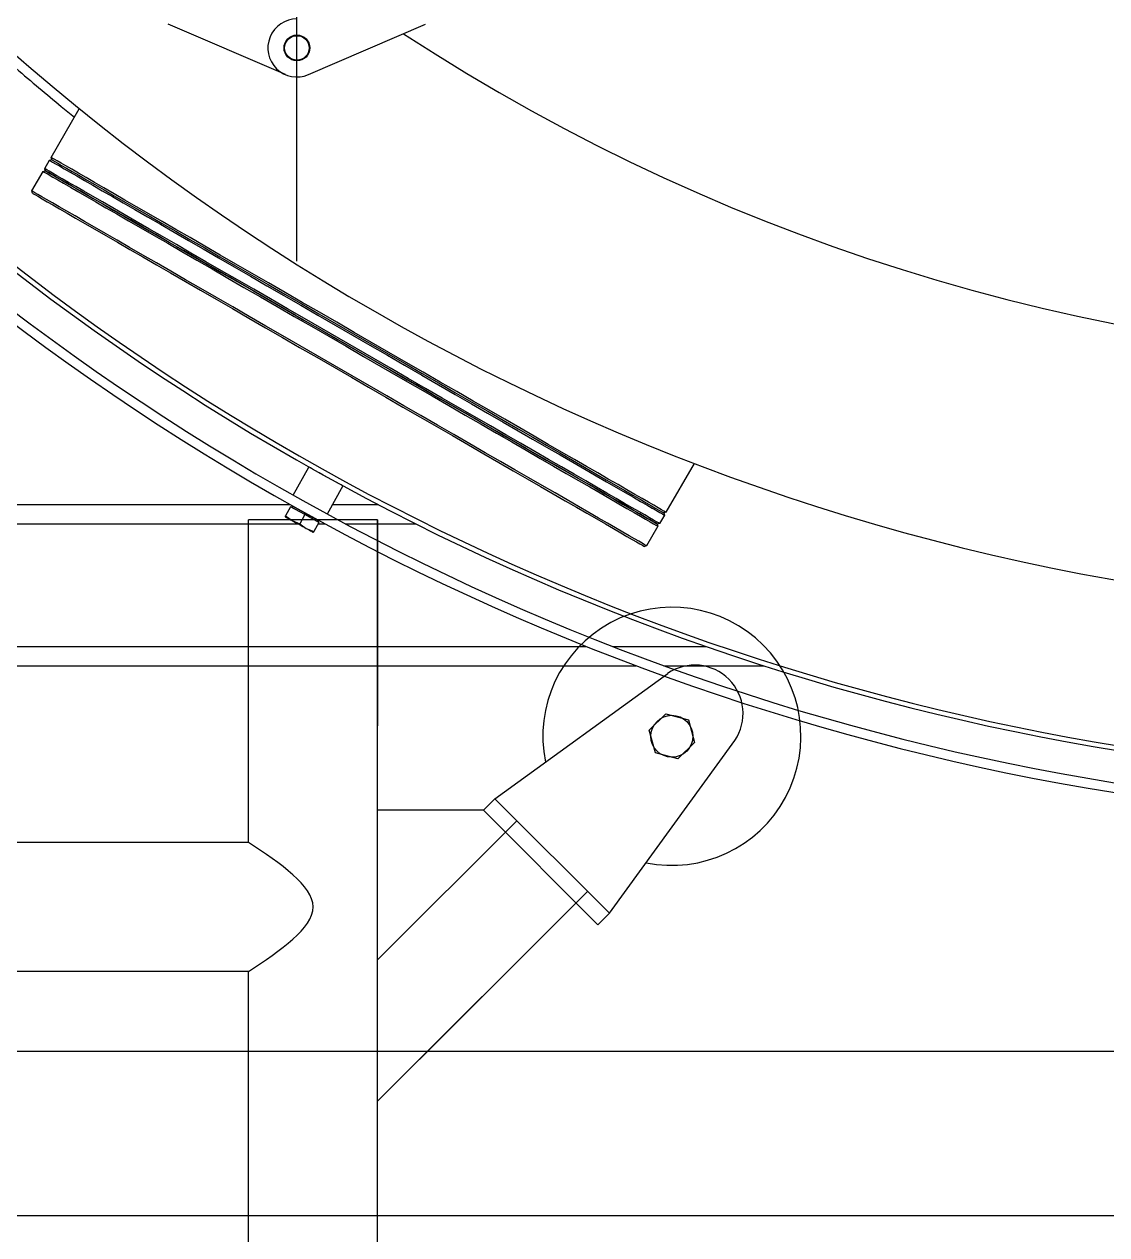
# Model space of a CAD drawing. Header units: millimetres. Extents: x -62354 to 129108, y -71259 to 35407.
# Drawn here: x -23544.4 to -23208.9, y 18983.1 to 19358.3 of the extents above; entities that cross this region are included whole.
import ezdxf

# ---------------------------------------------------------------- set-up
doc = ezdxf.new("R2010")
doc.units = ezdxf.units.MM
doc.header["$MEASUREMENT"] = 0
doc.layers.add('1st FL Layout xrf$0$CR-Machine', color=7, linetype='Continuous', transparency=0.5)

# ---------------------------------------------------------------- blocks, each defined once
blk = doc.blocks.new('1st FL Layout xrf$0$skjfdhkjhwiueriy872342343243')
for p, q in [((2089.5, -4.44), (2089.5, -620)), ((2038.5, -620), (2038.5, -8)), ((1919, -261.27), (1919, -230.36)), ((1913, -277.23), (1913, -248.31)), ((1856.32, -251.91), (1871.44, -260.64)), ((1870.65, -262.01), (1870.04, -263.07)), ((1871.09, -261.25), (1870.65, -262.01)), ((1870.84, -262.69), (1871.27, -261.93)), ((1870.9, -263.57), (1871.51, -262.51)), ((1871.35, -260.79), (1871.09, -261.25)), ((1871.27, -261.93), (1871.53, -261.47)), ((1871.44, -260.64), (1871.35, -260.79)), ((1871.44, -260.64), (1871.62, -261.32)), ((1871.51, -262.51), (1871.95, -261.75)), ((1871.53, -261.47), (1871.62, -261.32)), ((1871.62, -261.32), (1872.31, -261.14)), ((1871.95, -261.75), (1872.22, -261.29)), ((1872.22, -261.29), (1872.31, -261.14)), ((1872.31, -261.14), (1874.9, -262.64)), ((1874.9, -262.64), (1874.88, -262.68)), ((1874.9, -262.64), (1875.09, -263.32)), ((1868.3, -266.08), (1867.18, -268.02)), ((1869.25, -264.43), (1868.3, -266.08)), ((1868.5, -266.74), (1869.44, -265.09)), ((1869.16, -266.58), (1870.12, -264.93)), ((1870.04, -263.07), (1869.25, -264.43)), ((1869.44, -265.09), (1870.23, -263.74)), ((1870.12, -264.93), (1870.9, -263.57)), ((1870.23, -263.74), (1870.84, -262.69)), ((1873.13, -265.71), (1872.26, -267.22)), ((1872.45, -267.88), (1873.32, -266.38)), ((1873.69, -265.74), (1872.91, -267.09)), ((1873.83, -264.5), (1873.13, -265.71)), ((1873.32, -266.38), (1874.02, -265.18)), ((1873.58, -266.93), (1874.37, -265.57)), ((1874.3, -264.69), (1873.69, -265.74)), ((1874.35, -263.59), (1873.83, -264.5)), ((1874.02, -265.18), (1874.54, -264.27)), ((1874.74, -263.93), (1874.3, -264.69)), ((1874.71, -262.98), (1874.35, -263.59)), ((1874.37, -265.57), (1874.98, -264.51)), ((1874.54, -264.27), (1874.89, -263.66)), ((1874.88, -262.68), (1874.71, -262.98)), ((1875, -263.47), (1874.74, -263.93)), ((1874.89, -263.66), (1875.06, -263.36)), ((1874.98, -264.51), (1875.42, -263.75)), ((1875.09, -263.32), (1875, -263.47)), ((1875.06, -263.36), (1875.09, -263.32)), ((1875.09, -263.32), (1875.77, -263.14)), ((1875.42, -263.75), (1875.68, -263.29)), ((1875.68, -263.29), (1875.77, -263.14)), ((1875.77, -263.14), (1881.83, -266.64)), ((1867.18, -268.02), (1865.9, -270.24)), ((1866.1, -270.88), (1867.38, -268.67)), ((1866.76, -270.74), (1868.04, -268.52)), ((1867.38, -268.67), (1868.5, -266.74)), ((1868.04, -268.52), (1869.16, -266.58)), ((1871.22, -269.01), (1870.02, -271.1)), ((1870.23, -271.74), (1871.42, -269.67)), ((1871.96, -268.74), (1870.84, -270.67)), ((1872.26, -267.22), (1871.22, -269.01)), ((1871.42, -269.67), (1872.45, -267.88)), ((1871.51, -270.52), (1872.63, -268.58)), ((1872.91, -267.09), (1871.96, -268.74)), ((1872.63, -268.58), (1873.58, -266.93)), ((1880.43, -269.07), (1879.64, -270.43)), ((1879.84, -271.09), (1880.62, -269.74)), ((1881.04, -268.01), (1880.43, -269.07)), ((1880.62, -269.74), (1881.23, -268.69)), ((1881.48, -267.25), (1881.04, -268.01)), ((1881.23, -268.69), (1881.66, -267.93)), ((1881.74, -266.79), (1881.48, -267.25)), ((1881.66, -267.93), (1881.93, -267.47)), ((1881.83, -266.64), (1881.74, -266.79)), ((1881.83, -266.64), (1882.01, -267.32)), ((1881.93, -267.47), (1882.01, -267.32)), ((1919, -644.5), (1919, -269.93)), ((1864.46, -272.74), (1862.86, -275.5)), ((1863.08, -276.11), (1864.67, -273.36)), ((1863.73, -276), (1865.32, -273.24)), ((1865.9, -270.24), (1864.46, -272.74)), ((1864.67, -273.36), (1866.1, -270.88)), ((1865.32, -273.24), (1866.76, -270.74)), ((1868.66, -273.45), (1867.14, -276.08)), ((1869.57, -272.88), (1868.13, -275.36)), ((1870.02, -271.1), (1868.66, -273.45)), ((1868.79, -275.24), (1870.23, -272.74)), ((1868.87, -274.09), (1870.23, -271.74)), ((1870.84, -270.67), (1869.57, -272.88)), ((1870.23, -272.74), (1871.51, -270.52)), ((1878.69, -272.08), (1877.57, -274.02)), ((1877.77, -274.67), (1878.89, -272.74)), ((1879.64, -270.43), (1878.69, -272.08)), ((1878.89, -272.74), (1879.84, -271.09)), ((1862.86, -275.5), (1861.12, -278.52)), ((1861.35, -279.12), (1863.08, -276.11)), ((1861.98, -279.02), (1863.73, -276)), ((1867.14, -276.08), (1865.47, -278.98)), ((1865.7, -279.58), (1867.36, -276.71)), ((1868.13, -275.36), (1866.55, -278.11)), ((1867.19, -278), (1868.79, -275.24)), ((1867.36, -276.71), (1868.87, -274.09)), ((1876.29, -276.24), (1874.85, -278.74)), ((1875.06, -279.36), (1876.5, -276.88)), ((1877.57, -274.02), (1876.29, -276.24)), ((1876.5, -276.88), (1877.77, -274.67)), ((1861.12, -278.52), (1859.23, -281.78)), ((1859.47, -282.37), (1861.35, -279.12)), ((1860.1, -282.28), (1861.98, -279.02)), ((1864.81, -281.12), (1862.93, -284.37)), ((1863.56, -284.28), (1865.45, -281.02)), ((1865.47, -278.98), (1863.66, -282.12)), ((1863.89, -282.71), (1865.7, -279.58)), ((1866.55, -278.11), (1864.81, -281.12)), ((1865.45, -281.02), (1867.19, -278)), ((1874.85, -278.74), (1873.25, -281.5)), ((1873.48, -282.11), (1875.06, -279.36)), ((1859.23, -281.78), (1857.21, -285.29)), ((1857.46, -285.86), (1859.47, -282.37)), ((1858.07, -285.79), (1860.1, -282.28)), ((1862.93, -284.37), (1860.92, -287.86)), ((1861.54, -287.79), (1863.56, -284.28)), ((1863.66, -282.12), (1861.7, -285.51)), ((1861.94, -286.09), (1863.89, -282.71)), ((1871.51, -284.52), (1869.62, -287.78)), ((1869.86, -288.37), (1871.74, -285.12)), ((1873.25, -281.5), (1871.51, -284.52)), ((1871.74, -285.12), (1873.48, -282.11)), ((1857.21, -285.29), (1855.05, -289.02)), ((1855.31, -289.57), (1857.46, -285.86)), ((1855.92, -289.52), (1858.07, -285.79)), ((1860.92, -287.86), (1858.78, -291.57)), ((1859.38, -291.52), (1861.54, -287.79)), ((1861.7, -285.51), (1859.61, -289.13)), ((1859.86, -289.69), (1861.94, -286.09)), ((1869.62, -287.78), (1867.6, -291.29)), ((1867.85, -291.86), (1869.86, -288.37)), ((1913, -641.16), (1913, -285.4)), ((1855.05, -289.02), (1852.78, -292.96)), ((1853.04, -293.5), (1855.31, -289.57)), ((1853.64, -293.46), (1855.92, -289.52)), ((1858.78, -291.57), (1856.51, -295.5)), ((1857.11, -295.46), (1859.38, -291.52)), ((1859.61, -289.13), (1857.39, -292.97)), ((1857.66, -293.51), (1859.86, -289.69)), ((1867.6, -291.29), (1865.45, -295.02)), ((1865.7, -295.57), (1867.85, -291.86)), ((1852.78, -292.96), (1850.38, -297.11)), ((1850.66, -297.63), (1853.04, -293.5)), ((1851.25, -297.61), (1853.64, -293.46)), ((1856.51, -295.5), (1854.13, -299.63)), ((1854.71, -299.61), (1857.11, -295.46)), ((1857.39, -292.97), (1855.06, -297.01)), ((1855.33, -297.54), (1857.66, -293.51)), ((1865.45, -295.02), (1863.17, -298.96)), ((1863.44, -299.5), (1865.7, -295.57)), ((1850.38, -297.11), (1847.88, -301.45)), ((1848.17, -301.94), (1850.66, -297.63)), ((1848.75, -301.95), (1851.25, -297.61)), ((1854.13, -299.63), (1851.63, -303.94)), ((1852.21, -303.95), (1854.71, -299.61)), ((1855.06, -297.01), (1852.61, -301.26)), ((1852.89, -301.76), (1855.33, -297.54)), ((1863.17, -298.96), (1860.77, -303.11)), ((1861.05, -303.63), (1863.44, -299.5)), ((1847.88, -301.45), (1845.28, -305.95)), ((1845.58, -306.43), (1848.17, -301.94)), ((1846.14, -306.45), (1848.75, -301.95)), ((1851.63, -303.94), (1849.04, -308.43)), ((1849.61, -308.45), (1852.21, -303.95)), ((1852.61, -301.26), (1850.05, -305.68)), ((1850.35, -306.17), (1852.89, -301.76)), ((1860.77, -303.11), (1858.27, -307.45)), ((1858.56, -307.94), (1861.05, -303.63)), ((1845.28, -305.95), (1842.58, -310.62)), ((1842.89, -311.08), (1845.58, -306.43)), ((1843.45, -311.12), (1846.14, -306.45)), ((1850.05, -305.68), (1847.4, -310.27)), ((1847.71, -310.74), (1850.35, -306.17)), ((1858.27, -307.45), (1855.67, -311.95)), ((1842.58, -310.62), (1839.8, -315.44)), ((1840.13, -315.87), (1842.89, -311.08)), ((1840.67, -315.94), (1843.45, -311.12)), ((1847.4, -310.27), (1844.66, -315.01)), ((1844.99, -315.46), (1847.71, -310.74)), ((1849.04, -308.43), (1846.36, -313.08)), ((1846.91, -313.12), (1849.61, -308.45)), ((1855.97, -312.43), (1858.56, -307.94)), ((1844.66, -315.01), (1841.85, -319.89)), ((1846.36, -313.08), (1843.59, -317.87)), ((1844.13, -317.94), (1846.91, -313.12)), ((1855.67, -311.95), (1852.97, -316.62)), ((1853.29, -317.08), (1855.97, -312.43)), ((1839.8, -315.44), (1836.95, -320.38)), ((1837.29, -320.79), (1840.13, -315.87)), ((1837.81, -320.88), (1840.67, -315.94)), ((1843.59, -317.87), (1840.75, -322.79)), ((1841.28, -322.88), (1844.13, -317.94)), ((1842.18, -320.32), (1844.99, -315.46)), ((1852.97, -316.62), (1850.19, -321.44)), ((1850.52, -321.87), (1853.29, -317.08)), ((1836.95, -320.38), (1834.03, -325.44)), ((1834.38, -325.83), (1837.29, -320.79)), ((1834.89, -325.94), (1837.81, -320.88)), ((1841.85, -319.89), (1838.96, -324.9)), ((1839.3, -325.3), (1842.18, -320.32)), ((1850.19, -321.44), (1847.34, -326.38)), ((1847.68, -326.79), (1850.52, -321.87)), ((1834.03, -325.44), (1831.05, -330.6)), ((1831.42, -330.96), (1834.38, -325.83)), ((1831.92, -331.1), (1834.89, -325.94)), ((1838.96, -324.9), (1836.01, -330.01)), ((1836.37, -330.38), (1839.3, -325.3)), ((1840.75, -322.79), (1837.84, -327.83)), ((1838.36, -327.94), (1841.28, -322.88)), ((1847.34, -326.38), (1844.42, -331.44)), ((1836.01, -330.01), (1833.01, -335.2)), ((1837.84, -327.83), (1834.88, -332.96)), ((1835.38, -333.1), (1838.36, -327.94)), ((1844.77, -331.83), (1847.68, -326.79)), ((1831.05, -330.6), (1828.03, -335.83)), ((1828.41, -336.17), (1831.42, -330.96)), ((1828.89, -336.33), (1831.92, -331.1)), ((1834.88, -332.96), (1831.87, -338.17)), ((1832.36, -338.33), (1835.38, -333.1)), ((1833.38, -335.56), (1836.37, -330.38)), ((1844.42, -331.44), (1841.44, -336.6)), ((1841.81, -336.96), (1844.77, -331.83)), ((1735.77, -371.44), (1720.14, -335.11)), ((1828.03, -335.83), (1824.97, -341.13)), ((1825.36, -341.45), (1828.41, -336.17)), ((1825.83, -341.63), (1828.89, -336.33)), ((1833.01, -335.2), (1829.96, -340.48)), ((1830.35, -340.8), (1833.38, -335.56)), ((1841.44, -336.6), (1838.42, -341.83)), ((1838.8, -342.17), (1841.81, -336.96)), ((1824.97, -341.13), (1821.88, -346.48)), ((1822.29, -346.77), (1825.36, -341.45)), ((1829.96, -340.48), (1826.89, -345.8)), ((1827.29, -346.11), (1830.35, -340.8)), ((1831.87, -338.17), (1828.82, -343.45)), ((1829.3, -343.63), (1832.36, -338.33)), ((1875, -360), (1875, -338.23)), ((1822.74, -346.98), (1825.83, -341.63)), ((1828.82, -343.45), (1825.75, -348.77)), ((1826.21, -348.98), (1829.3, -343.63)), ((1838.42, -341.83), (1835.36, -347.13)), ((1835.75, -347.45), (1838.8, -342.17)), ((1821.88, -346.48), (1818.77, -351.86)), ((1819.2, -352.13), (1822.29, -346.77)), ((1819.64, -352.36), (1822.74, -346.98)), ((1825.75, -348.77), (1822.66, -354.13)), ((1823.1, -354.36), (1826.21, -348.98)), ((1826.89, -345.8), (1823.79, -351.17)), ((1824.21, -351.45), (1827.29, -346.11)), ((1835.36, -347.13), (1832.27, -352.48)), ((1832.68, -352.77), (1835.75, -347.45)), ((1818.77, -351.86), (1815.66, -357.25)), ((1816.1, -357.49), (1819.2, -352.13)), ((1816.53, -357.75), (1819.64, -352.36)), ((1823.79, -351.17), (1820.68, -356.55)), ((1821.11, -356.81), (1824.21, -351.45)), ((1832.27, -352.48), (1829.17, -357.86)), ((1869, -363.97), (1869, -349.95)), ((2308.27, -350), (1873.77, -350)), ((1873.77, -350), (1873.77, -390)), ((1822.66, -354.13), (1819.56, -359.49)), ((1819.99, -359.75), (1823.1, -354.36)), ((1829.59, -358.13), (1832.68, -352.77)), ((1815.66, -357.25), (1812.55, -362.64)), ((1813, -362.86), (1816.1, -357.49)), ((1813.42, -363.14), (1816.53, -357.75)), ((1819.56, -359.49), (1816.47, -364.86)), ((1816.88, -365.14), (1819.99, -359.75)), ((1820.68, -356.55), (1817.57, -361.94)), ((1818.01, -362.18), (1821.11, -356.81)), ((1829.17, -357.86), (1826.05, -363.25)), ((1826.49, -363.49), (1829.59, -358.13)), ((1812.55, -362.64), (1809.45, -368)), ((1809.92, -368.2), (1813, -362.86)), ((1810.32, -368.5), (1813.42, -363.14)), ((1817.57, -361.94), (1814.46, -367.32)), ((1814.92, -367.53), (1818.01, -362.18)), ((1826.05, -363.25), (1822.94, -368.64)), ((1823.39, -368.86), (1826.49, -363.49)), ((1861.99, -363.06), (1861.34, -364.22)), ((1862.53, -362.07), (1861.99, -363.06)), ((1862.94, -361.34), (1862.53, -362.07)), ((1863.18, -360.9), (1862.94, -361.34)), ((1863.25, -360.78), (1863.18, -360.9)), ((1863.25, -360.78), (1871.97, -365.62)), ((1814.46, -367.32), (1811.38, -372.67)), ((1811.85, -372.85), (1814.92, -367.53)), ((1816.47, -364.86), (1813.38, -370.2)), ((1813.78, -370.5), (1816.88, -365.14)), ((1859.9, -366.82), (1859.2, -368.09)), ((1860.63, -365.51), (1859.9, -366.82)), ((1861.34, -364.22), (1860.63, -365.51)), ((1875, -368.44), (1875, -366.33)), ((1809.45, -368), (1806.38, -373.33)), ((1806.86, -373.5), (1809.92, -368.2)), ((1807.24, -373.83), (1810.32, -368.5)), ((1813.38, -370.2), (1810.32, -375.5)), ((1810.71, -375.83), (1813.78, -370.5)), ((1822.94, -368.64), (1819.85, -374)), ((1820.31, -374.2), (1823.39, -368.86)), ((1857.47, -371.21), (1857.43, -371.28)), ((1866.15, -376.12), (1857.43, -371.28)), ((1857.68, -370.83), (1857.47, -371.21)), ((1858.05, -370.16), (1857.68, -370.83)), ((1858.57, -369.22), (1858.05, -370.16)), ((1859.2, -368.09), (1858.57, -369.22)), ((1872.01, -371.79), (1872.59, -370.75)), ((1874.57, -368.2), (1872.15, -372.58)), ((1872.59, -370.75), (1873.1, -369.83)), ((1873.1, -369.83), (1873.49, -369.12)), ((1873.25, -369.54), (1873.26, -369.53)), ((1873.26, -369.53), (1873.28, -369.49)), ((1873.4, -369.27), (1873.4, -369.27)), ((1873.49, -369.12), (1873.74, -368.67)), ((1873.74, -368.67), (1873.83, -368.51)), ((1873.83, -368.51), (1874.51, -368.32)), ((1874.57, -368.2), (1877.38, -369.76)), ((1876.42, -372.09), (1877.38, -369.76)), ((1876.68, -371.61), (1876.92, -371.18)), ((1876.92, -371.18), (1877.13, -370.8)), ((1877.13, -370.8), (1877.31, -370.49)), ((1877.31, -370.49), (1877.45, -370.23)), ((1877.45, -370.23), (1877.55, -370.05)), ((1877.55, -370.05), (1877.61, -369.94)), ((1877.61, -369.94), (1877.63, -369.9)), ((1806.38, -373.33), (1803.34, -378.6)), ((1803.83, -378.75), (1806.86, -373.5)), ((1804.2, -379.1), (1807.24, -373.83)), ((1811.38, -372.67), (1808.32, -377.97)), ((1808.8, -378.13), (1811.85, -372.85)), ((1819.85, -374), (1816.77, -379.33)), ((1817.25, -379.5), (1820.31, -374.2)), ((1872.15, -372.58), (1869.72, -376.95)), ((1869.93, -375.55), (1870.32, -374.84)), ((1870.13, -375.18), (1870.15, -375.13)), ((1870.15, -375.13), (1870.15, -375.12)), ((1870.32, -374.84), (1870.83, -373.92)), ((1870.83, -373.92), (1871.41, -372.88)), ((1871.41, -372.88), (1872.01, -371.79)), ((1872.15, -372.58), (1874.96, -374.14)), ((1873.99, -376.46), (1874.96, -374.14)), ((1874.58, -375.4), (1874.89, -374.84)), ((1874.89, -374.84), (1875.52, -373.7)), ((1874.96, -374.14), (1876.42, -372.09)), ((1875, -585.79), (1875, -374.65)), ((1875.52, -373.7), (1875.83, -373.14)), ((1875.83, -373.14), (1876.13, -372.6)), ((1876.13, -372.6), (1876.42, -372.09)), ((1876.42, -372.09), (1876.68, -371.61)), ((1735.77, -378.56), (1720.14, -414.89)), ((1803.34, -378.6), (1800.33, -383.8)), ((1800.84, -383.92), (1803.83, -378.75)), ((1808.32, -377.97), (1805.29, -383.21)), ((1805.79, -383.34), (1808.8, -378.13)), ((1810.32, -375.5), (1807.29, -380.75)), ((1807.67, -381.1), (1810.71, -375.83)), ((1869, -571.34), (1869, -377.18)), ((1869.59, -376.16), (1869.68, -376)), ((1869.78, -376.84), (1869.59, -376.16)), ((1869.68, -376), (1869.93, -375.55)), ((1869.72, -376.95), (1872.54, -378.51)), ((1870.01, -375.39), (1870, -375.39)), ((1872.54, -378.51), (1873.99, -376.46)), ((1872.78, -378.65), (1872.8, -378.61)), ((1872.8, -378.61), (1872.86, -378.5)), ((1872.86, -378.5), (1872.97, -378.31)), ((1872.97, -378.31), (1873.11, -378.06)), ((1873.11, -378.06), (1873.28, -377.74)), ((1873.28, -377.74), (1873.49, -377.37)), ((1873.49, -377.37), (1873.73, -376.94)), ((1873.73, -376.94), (1873.99, -376.46)), ((1873.99, -376.46), (1874.28, -375.95)), ((1874.28, -375.95), (1874.58, -375.4)), ((1801.2, -384.3), (1804.2, -379.1)), ((1807.29, -380.75), (1804.3, -385.92)), ((1804.66, -386.3), (1807.67, -381.1)), ((1816.77, -379.33), (1813.73, -384.6)), ((1814.22, -384.75), (1817.25, -379.5)), ((1800.33, -383.8), (1797.38, -388.91)), ((1797.9, -389.01), (1800.84, -383.92)), ((1798.25, -389.41), (1801.2, -384.3)), ((1804.3, -385.92), (1801.37, -391.01)), ((1801.72, -391.41), (1804.66, -386.3)), ((1805.29, -383.21), (1802.32, -388.36)), ((1802.83, -388.47), (1805.79, -383.34)), ((1813.73, -384.6), (1810.73, -389.8)), ((1811.23, -389.92), (1814.22, -384.75)), ((1797.38, -388.91), (1794.5, -393.91)), ((1795.03, -393.99), (1797.9, -389.01)), ((1795.36, -394.41), (1798.25, -389.41)), ((1802.32, -388.36), (1799.4, -393.42)), ((1799.92, -393.51), (1802.83, -388.47)), ((1810.73, -389.8), (1807.78, -394.91)), ((1808.3, -395.01), (1811.23, -389.92)), ((1973.77, -390), (1873.77, -390)), ((1973.77, -390), (1973.77, -650)), ((2013.77, -390), (2013.77, -650)), ((2268.27, -390), (2013.77, -390)), ((1794.5, -393.91), (1791.68, -398.79)), ((1792.22, -398.84), (1795.03, -393.99)), ((1799.4, -393.42), (1796.54, -398.36)), ((1797.08, -398.43), (1799.92, -393.51)), ((1801.37, -391.01), (1798.49, -395.99)), ((1798.83, -396.41), (1801.72, -391.41)), ((1792.54, -399.29), (1795.36, -394.41)), ((1798.49, -395.99), (1795.69, -400.84)), ((1796.01, -401.29), (1798.83, -396.41)), ((1807.78, -394.91), (1804.89, -399.91)), ((1805.42, -399.99), (1808.3, -395.01)), ((1791.68, -398.79), (1788.94, -403.53)), ((1789.5, -403.57), (1792.22, -398.84)), ((1789.81, -404.03), (1792.54, -399.29)), ((1795.69, -400.84), (1792.96, -405.57)), ((1793.27, -406.03), (1796.01, -401.29)), ((1796.54, -398.36), (1793.76, -403.18)), ((1794.31, -403.22), (1797.08, -398.43)), ((1804.89, -399.91), (1802.07, -404.79)), ((1802.62, -404.84), (1805.42, -399.99)), ((1788.94, -403.53), (1786.29, -408.12)), ((1786.86, -408.14), (1789.5, -403.57)), ((1787.15, -408.62), (1789.81, -404.03)), ((1793.76, -403.18), (1791.07, -407.85)), ((1791.63, -407.87), (1794.31, -403.22)), ((1802.07, -404.79), (1799.33, -409.53)), ((1799.89, -409.57), (1802.62, -404.84)), ((1786.29, -408.12), (1783.73, -412.55)), ((1784.32, -412.54), (1786.86, -408.14)), ((1784.6, -413.05), (1787.15, -408.62)), ((1791.07, -407.85), (1788.46, -412.36)), ((1789.04, -412.36), (1791.63, -407.87)), ((1792.96, -405.57), (1790.32, -410.14)), ((1790.62, -410.62), (1793.27, -406.03)), ((1783.73, -412.55), (1781.29, -416.79)), ((1781.88, -416.76), (1784.32, -412.54)), ((1788.46, -412.36), (1785.96, -416.69)), ((1786.55, -416.68), (1789.04, -412.36)), ((1790.32, -410.14), (1787.78, -414.54)), ((1788.06, -415.05), (1790.62, -410.62)), ((1799.33, -409.53), (1796.68, -414.12)), ((1797.25, -414.14), (1799.89, -409.57)), ((1782.15, -417.29), (1784.6, -413.05)), ((1787.78, -414.54), (1785.34, -418.76)), ((1785.62, -419.29), (1788.06, -415.05)), ((1796.68, -414.12), (1794.13, -418.55)), ((1794.71, -418.54), (1797.25, -414.14)), ((1781.29, -416.79), (1778.95, -420.84)), ((1779.55, -420.79), (1781.88, -416.76)), ((1779.81, -421.34), (1782.15, -417.29)), ((1785.34, -418.76), (1783.02, -422.79)), ((1783.28, -423.34), (1785.62, -419.29)), ((1785.96, -416.69), (1783.57, -420.84)), ((1784.16, -420.8), (1786.55, -416.68)), ((1794.13, -418.55), (1791.68, -422.79)), ((1792.27, -422.76), (1794.71, -418.54)), ((1778.95, -420.84), (1776.73, -424.68)), ((1777.35, -424.61), (1779.55, -420.79)), ((1777.6, -425.18), (1779.81, -421.34)), ((1783.02, -422.79), (1780.81, -426.61)), ((1781.06, -427.18), (1783.28, -423.34)), ((1783.57, -420.84), (1781.29, -424.78)), ((1781.9, -424.73), (1784.16, -420.8)), ((1791.68, -422.79), (1789.34, -426.84)), ((1789.94, -426.79), (1792.27, -422.76)), ((1776.73, -424.68), (1774.64, -428.3)), ((1775.27, -428.22), (1777.35, -424.61)), ((1775.51, -428.8), (1777.6, -425.18)), ((1780.81, -426.61), (1778.73, -430.22)), ((1778.97, -430.8), (1781.06, -427.18)), ((1781.29, -424.78), (1779.14, -428.51)), ((1779.75, -428.44), (1781.9, -424.73)), ((1789.34, -426.84), (1787.12, -430.68)), ((1787.74, -430.61), (1789.94, -426.79)), ((1774.64, -428.3), (1772.69, -431.68)), ((1773.32, -431.59), (1775.27, -428.22)), ((1773.55, -432.18), (1775.51, -428.8)), ((1778.73, -430.22), (1776.78, -433.59)), ((1777.02, -434.18), (1778.97, -430.8)), ((1779.14, -428.51), (1777.11, -432.02)), ((1777.74, -431.93), (1779.75, -428.44)), ((1787.12, -430.68), (1785.03, -434.3)), ((1785.66, -434.22), (1787.74, -430.61)), ((1770.87, -434.83), (1769.2, -437.72)), ((1769.85, -437.6), (1771.51, -434.72)), ((1772.69, -431.68), (1770.87, -434.83)), ((1771.51, -434.72), (1773.32, -431.59)), ((1771.74, -435.33), (1773.55, -432.18)), ((1775.23, -435.29), (1773.48, -438.31)), ((1774.13, -438.19), (1775.86, -435.18)), ((1776.78, -433.59), (1774.98, -436.72)), ((1775.2, -437.33), (1777.02, -434.18)), ((1777.11, -432.02), (1775.23, -435.29)), ((1775.86, -435.18), (1777.74, -431.93)), ((1785.03, -434.3), (1783.08, -437.68)), ((1783.71, -437.59), (1785.66, -434.22)), ((1769.2, -437.72), (1767.68, -440.35)), ((1768.34, -440.21), (1769.85, -437.6)), ((1768.55, -440.85), (1770.07, -438.22)), ((1770.07, -438.22), (1771.74, -435.33)), ((1773.48, -438.31), (1771.89, -441.07)), ((1772.54, -440.94), (1774.13, -438.19)), ((1774.98, -436.72), (1773.31, -439.6)), ((1773.53, -440.22), (1775.2, -437.33)), ((1783.08, -437.68), (1781.26, -440.83)), ((1781.9, -440.72), (1783.71, -437.59)), ((1761.44, -451.16), (1746.32, -442.43)), ((1766.32, -442.71), (1765.12, -444.79)), ((1765.79, -444.63), (1766.98, -442.56)), ((1767.68, -440.35), (1766.32, -442.71)), ((1766.98, -442.56), (1768.34, -440.21)), ((1767.19, -443.21), (1768.55, -440.85)), ((1771.89, -441.07), (1770.45, -443.56)), ((1771.8, -442.21), (1770.45, -444.56)), ((1771.11, -443.42), (1772.54, -440.94)), ((1773.31, -439.6), (1771.8, -442.21)), ((1772.01, -442.85), (1773.53, -440.22)), ((1781.26, -440.83), (1779.59, -443.72)), ((1780.24, -443.6), (1781.9, -440.72)), ((1763.89, -447.92), (1764.75, -446.42)), ((1765.12, -444.79), (1764.08, -446.58)), ((1764.75, -446.42), (1765.79, -444.63)), ((1764.95, -447.08), (1765.99, -445.29)), ((1765.99, -445.29), (1767.19, -443.21)), ((1769.17, -445.78), (1768.05, -447.72)), ((1768.71, -447.56), (1769.83, -445.63)), ((1770.45, -443.56), (1769.17, -445.78)), ((1770.45, -444.56), (1769.25, -446.63)), ((1769.45, -447.29), (1770.65, -445.21)), ((1769.83, -445.63), (1771.11, -443.42)), ((1770.65, -445.21), (1772.01, -442.85)), ((1778.08, -446.35), (1776.71, -448.71)), ((1777.38, -448.56), (1778.73, -446.21)), ((1779.59, -443.72), (1778.08, -446.35)), ((1778.73, -446.21), (1780.24, -443.6)), ((1761.99, -450.21), (1761.64, -450.82)), ((1762.52, -449.3), (1761.99, -450.21)), ((1762.32, -450.64), (1762.67, -450.03)), ((1763.21, -448.09), (1762.52, -449.3)), ((1762.67, -450.03), (1763.19, -449.13)), ((1762.86, -450.71), (1763.38, -449.8)), ((1763.19, -449.13), (1763.89, -447.92)), ((1764.08, -446.58), (1763.21, -448.09)), ((1763.38, -449.8), (1764.08, -448.59)), ((1764.08, -448.59), (1764.95, -447.08)), ((1767.09, -449.37), (1766.31, -450.73)), ((1767.35, -449.92), (1766.66, -451.13)), ((1766.98, -450.56), (1767.76, -449.21)), ((1768.05, -447.72), (1767.09, -449.37)), ((1768.22, -448.42), (1767.35, -449.92)), ((1767.54, -450.59), (1768.41, -449.08)), ((1767.76, -449.21), (1768.71, -447.56)), ((1769.25, -446.63), (1768.22, -448.42)), ((1768.41, -449.08), (1769.45, -447.29)), ((1776.71, -448.71), (1775.51, -450.79)), ((1776.18, -450.63), (1777.38, -448.56)), ((1762.12, -450.98), (1761.44, -451.16)), ((1761.46, -451.13), (1761.44, -451.16)), ((1761.64, -450.82), (1761.46, -451.13)), ((1762.12, -450.98), (1762.14, -450.94)), ((1762.31, -451.66), (1762.12, -450.98)), ((1762.14, -450.94), (1762.32, -450.64)), ((1762.31, -451.66), (1762.33, -451.63)), ((1764.9, -453.16), (1762.31, -451.66)), ((1762.33, -451.63), (1762.5, -451.32)), ((1762.5, -451.32), (1762.86, -450.71)), ((1765.59, -452.98), (1764.9, -453.16)), ((1764.99, -453.01), (1764.9, -453.16)), ((1765.26, -452.55), (1764.99, -453.01)), ((1765.69, -451.79), (1765.26, -452.55)), ((1765.59, -452.98), (1765.67, -452.83)), ((1765.61, -452.94), (1765.59, -452.98)), ((1765.77, -453.66), (1765.59, -452.98)), ((1765.78, -452.64), (1765.61, -452.94)), ((1765.67, -452.83), (1765.94, -452.37)), ((1766.31, -450.73), (1765.69, -451.79)), ((1765.77, -453.66), (1765.79, -453.63)), ((1771.83, -457.16), (1765.77, -453.66)), ((1766.13, -452.03), (1765.78, -452.64)), ((1765.79, -453.63), (1765.97, -453.32)), ((1765.94, -452.37), (1766.37, -451.62)), ((1765.97, -453.32), (1766.32, -452.71)), ((1766.66, -451.13), (1766.13, -452.03)), ((1766.32, -452.71), (1766.85, -451.8)), ((1766.37, -451.62), (1766.98, -450.56)), ((1766.85, -451.8), (1767.54, -450.59)), ((1773.59, -455.13), (1774.28, -453.92)), ((1774.48, -452.58), (1773.61, -454.09)), ((1774.28, -453.92), (1775.15, -452.42)), ((1775.51, -450.79), (1774.48, -452.58)), ((1775.15, -452.42), (1776.18, -450.63)), ((1772.51, -456.98), (1771.83, -457.16)), ((1771.85, -457.13), (1771.83, -457.16)), ((1772.03, -456.82), (1771.85, -457.13)), ((1772.38, -456.21), (1772.03, -456.82)), ((1772.91, -455.3), (1772.38, -456.21)), ((1772.51, -456.98), (1772.54, -456.94)), ((1772.54, -456.94), (1772.71, -456.64)), ((1772.71, -456.64), (1773.06, -456.03)), ((1773.61, -454.09), (1772.91, -455.3)), ((1773.06, -456.03), (1773.59, -455.13))]:
    blk.add_line(p, q)
at = {"ltscale": 0.5}
for p, q in [((1995.74, -278.18), (1942.18, -239.29)), ((1960.23, -313.69), (1921.36, -260.11)), ((1960.23, -313.69), (1995.74, -278.18)), ((1995.74, -278.18), (1999.28, -281.72)), ((1999.28, -281.72), (1963.77, -317.23)), ((1988.96, -284.96), (2054, -350)), ((1992.5, -288.5), (2041.02, -337.02)), ((2010.16, -350), (1967.04, -306.88)), ((1960.23, -313.69), (1963.77, -317.23)), ((1963.77, -317.23), (1963.77, -350)), ((1873.77, -350), (1937.61, -350))]:
    blk.add_line(p, q, dxfattribs=at)
at = {"color": 253}
blk.add_line((1793.64, -375), (1166.36, -375), dxfattribs=at)
at = {"ltscale": 0.5}
blk.add_lwpolyline([(1947.87, -256.93), (1946, -263.93), (1938.99, -265.81), (1933.87, -260.68), (1935.74, -253.68), (1942.75, -251.8)], close=True, dxfattribs=at)
blk.add_circle((1940.87, -258.81), 6.5, dxfattribs=at)
for radius in [4, 3.8]:
    blk.add_circle((1727.5, -375), radius)
for centre, radius, start, end in [((1200, 0), 703, 310.81539, 49.18457), ((1200, 0), 624.96, 326.82471, 33.17529), ((1200, 0), 753.5, 318.88098, 359.04946), ((1200, 0), 755, 318.87326, 359.05135), ((1200, 0), 765, 318.82255, 359.06375), ((1200, 0), 768, 318.8076, 359.06741), ((1727.5, -375), 9, 180, 23.2779)]:
    blk.add_arc(centre, radius, start, end)
for centre, radius, start, end in [((1940.87, -258.81), 40, 348.4739, 281.5081), ((1933.8, -251.74), 15, 56.0406, 213.9368)]:
    blk.add_arc(centre, radius, start, end, dxfattribs=at)
for points, knots in [([(1877.38, -369.76), (1877.42, -369.78), (1877.57, -369.86), (1877.6, -369.88), (1877.63, -369.9)], [0, 0, 0, 0, 0.0712448, 0.2815287, 0.2815287, 0.2815287, 0.2815287]), ([(1872.78, -378.65), (1872.76, -378.63), (1872.72, -378.61), (1872.57, -378.53), (1872.54, -378.51)], [0, 0, 0, 0, 0.2102832, 0.2815287, 0.2815287, 0.2815287, 0.2815287]), ([(1699.22, -499.22), (1701.67, -496.75), (1706.57, -491.8), (1713.74, -484.29), (1720.71, -476.79), (1727.42, -469.36), (1733.84, -462.04), (1739.91, -454.92), (1744.98, -448.85), (1747.84, -445.3), (1748.94, -443.95)], [0, 0, 0, 0, 9.73796, 19.511011, 29.284371, 39.022681, 48.756318, 58.524088, 68.292314, 74.377986, 74.377986, 74.377986, 74.377986])]:
    blk.add_open_spline(points, degree=3, knots=knots)
blk.add_open_spline([(2013.77, -390), (2007.1, -380), (1993.77, -360), (1980.44, -380), (1973.77, -390)], degree=3)
blk = doc.blocks.new('1st FL Layout xrf')
at = {"layer": '1st FL Layout xrf$0$CR-Machine', "rotation": 270}
blk.add_blockref('1st FL Layout xrf$0$skjfdhkjhwiueriy872342343243', (-23084.86, 21078.49), dxfattribs=at)

msp = doc.modelspace()

# ---------------------------------------------------------------- block references
msp.add_blockref('1st FL Layout xrf', (0, 0))

doc.saveas('drawing.dxf')
